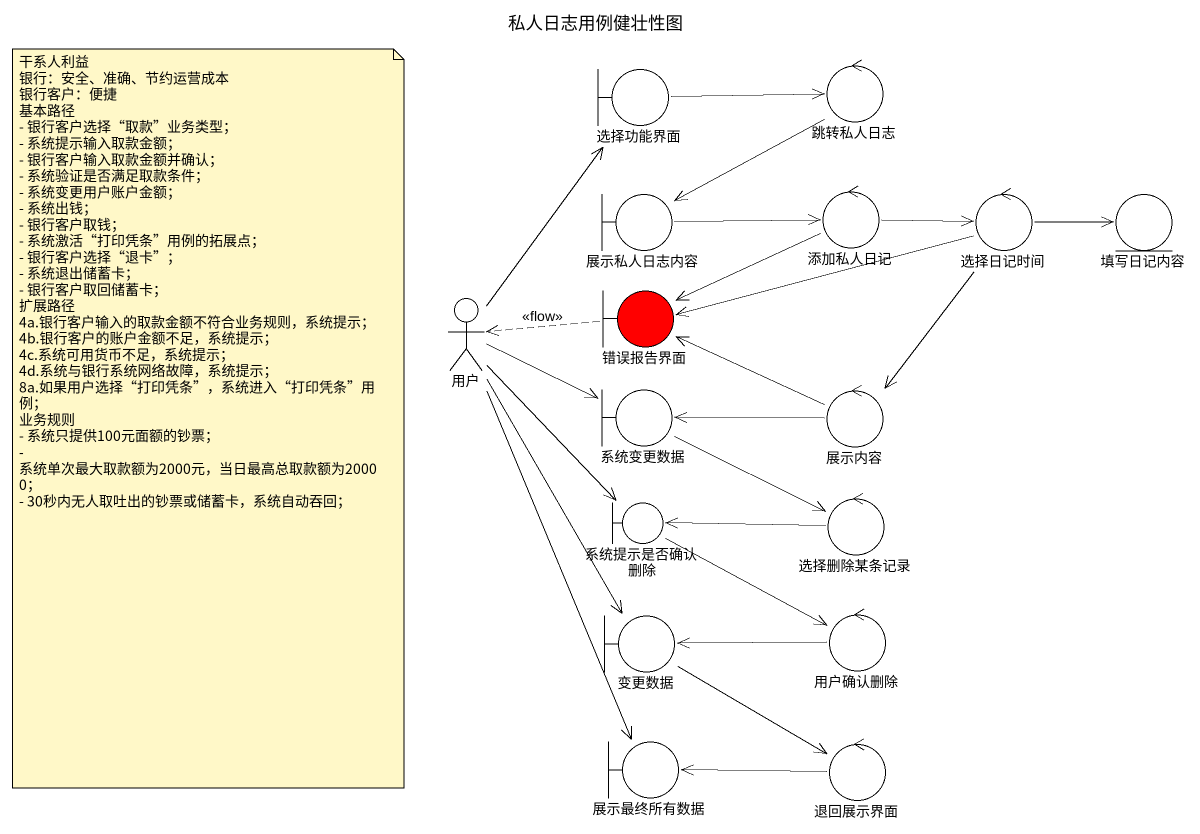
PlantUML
@startuml
title 私人日志用例健壮性图
boundary 选择功能界面
control 跳转私人日志
boundary 展示私人日志内容
control 添加私人日记
control 选择日记时间
entity 填写日记内容
actor 用户
boundary 错误报告界面 #FF0000
boundary 系统变更数据
control 展示内容
boundary 系统提示是否确认删除
control 选择删除某条记录
boundary 变更数据
control 用户确认删除
boundary 展示最终所有数据
control 退回展示界面
选择功能界面 -right-> 跳转私人日志
跳转私人日志 --> 展示私人日志内容
展示私人日志内容 -right-> 添加私人日记
添加私人日记 -right-> 选择日记时间
添加私人日记 -left-> 错误报告界面
选择日记时间 -right-> 填写日记内容
选择日记时间 -left-> 错误报告界面
选择日记时间 --> 展示内容
用户 -up-> 选择功能界面
用户 -right-> 系统变更数据
用户 --> 系统提示是否确认删除
用户 --> 变更数据
用户 --> 展示最终所有数据
错误报告界面 .left.> 用户 : <<flow>>
系统变更数据 -right-> 选择删除某条记录
展示内容 -left-> 错误报告界面
展示内容 -left-> 系统变更数据
系统提示是否确认删除 -right-> 用户确认删除
选择删除某条记录 -left-> 系统提示是否确认删除
变更数据 --> 退回展示界面
用户确认删除 -left-> 变更数据
退回展示界面 -left-> 展示最终所有数据
note as N1
  干系人利益
  银行：安全、准确、节约运营成本
  银行客户：便捷
  基本路径
  - 银行客户选择“取款”业务类型；
  - 系统提示输入取款金额；
  - 银行客户输入取款金额并确认；
  - 系统验证是否满足取款条件；
  - 系统变更用户账户金额；
  - 系统出钱；
  - 银行客户取钱；
  - 系统激活“打印凭条”用例的拓展点；
  - 银行客户选择“退卡”；
  - 系统退出储蓄卡；
  - 银行客户取回储蓄卡；
  扩展路径
  4a.银行客户输入的取款金额不符合业务规则，系统提示；
  4b.银行客户的账户金额不足，系统提示；
  4c.系统可用货币不足，系统提示；
  4d.系统与银行系统网络故障，系统提示；
  8a.如果用户选择“打印凭条”，系统进入“打印凭条”用例；
  业务规则
  - 系统只提供100元面额的钞票；
  - 系统单次最大取款额为2000元，当日最高总取款额为20000；
  - 30秒内无人取吐出的钞票或储蓄卡，系统自动吞回；
end note
@enduml
